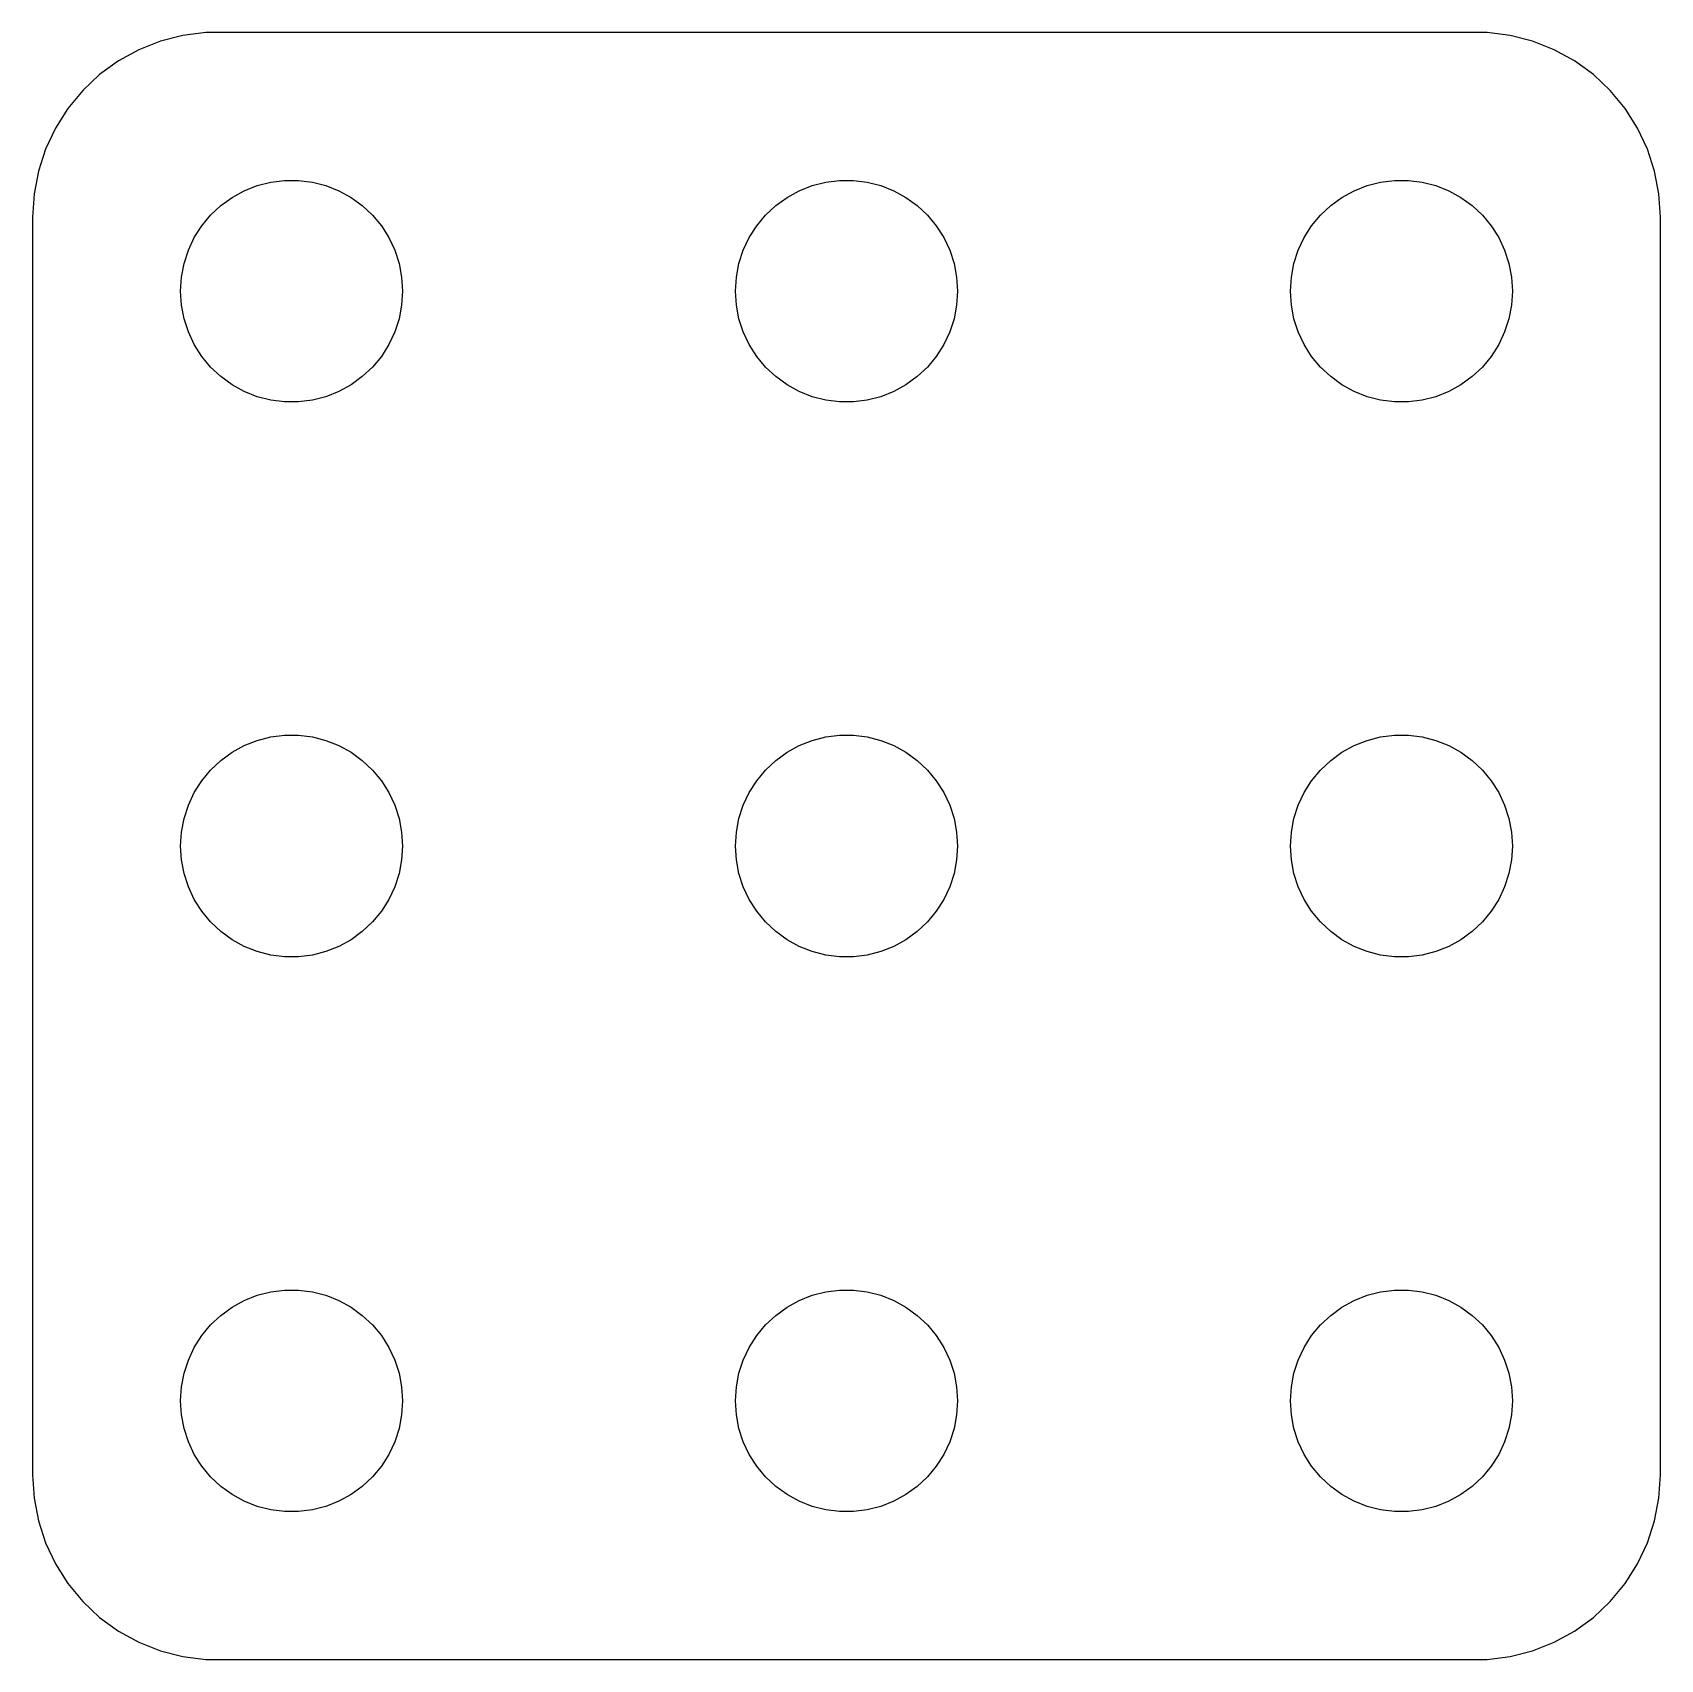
# Model space of a CAD drawing. Header units: metres. Extents: x -22 to 22, y -22 to 22.
import ezdxf

# ---------------------------------------------------------------- set-up
doc = ezdxf.new("R2010")
doc.units = ezdxf.units.M

msp = doc.modelspace()

# ---------------------------------------------------------------- linework, layer by layer
for p, q in [((-18.5451, 21.7553), (-19.1289, 21.5241)), ((-17.9369, 21.9114), (-18.5451, 21.7553)), ((-17.3139, 21.9901), (-17.9369, 21.9114)), ((17.3139, 21.9901), (-17.3139, 21.9901)), ((17.9369, 21.9114), (17.3139, 21.9901)), ((18.5451, 21.7553), (17.9369, 21.9114)), ((19.1289, 21.5241), (18.5451, 21.7553)), ((-19.6791, 21.2216), (-20.1871, 20.8526)), ((-19.1289, 21.5241), (-19.6791, 21.2216)), ((19.6791, 21.2216), (19.1289, 21.5241)), ((20.1871, 20.8526), (19.6791, 21.2216)), ((-20.1871, 20.8526), (-20.6448, 20.4227)), ((20.6448, 20.4227), (20.1871, 20.8526)), ((-20.6448, 20.4227), (-21.0451, 19.9389)), ((21.0451, 19.9389), (20.6448, 20.4227)), ((-21.0451, 19.9389), (-21.3815, 19.4088)), ((21.3815, 19.4088), (21.0451, 19.9389)), ((-21.3815, 19.4088), (-21.6489, 18.8406)), ((21.6489, 18.8406), (21.3815, 19.4088)), ((-21.6489, 18.8406), (-21.8429, 18.2434)), ((21.8429, 18.2434), (21.6489, 18.8406)), ((-21.8429, 18.2434), (-21.9606, 17.6267)), ((21.9606, 17.6267), (21.8429, 18.2434)), ((-21.9606, 17.6267), (-22, 17)), ((-16.6075, 17.533), (-16.2773, 17.7145)), ((-16.2773, 17.7145), (-15.927, 17.8532)), ((-15.927, 17.8532), (-15.5621, 17.9469)), ((-15.5621, 17.9469), (-15.1884, 17.9941)), ((-15.1884, 17.9941), (-14.8116, 17.9941)), ((-14.8116, 17.9941), (-14.4379, 17.9469)), ((-14.4379, 17.9469), (-14.0729, 17.8532)), ((-14.0729, 17.8532), (-13.7227, 17.7145)), ((-13.7227, 17.7145), (-13.3925, 17.533)), ((-1.60747, 17.533), (-1.27733, 17.7145)), ((-1.27733, 17.7145), (-0.927048, 17.8532)), ((-0.927048, 17.8532), (-0.562134, 17.9469)), ((-0.562134, 17.9469), (-0.18837, 17.9941)), ((-0.18837, 17.9941), (0.18837, 17.9941)), ((0.18837, 17.9941), (0.562134, 17.9469)), ((0.562134, 17.9469), (0.927048, 17.8532)), ((0.927048, 17.8532), (1.27733, 17.7145)), ((1.27733, 17.7145), (1.60747, 17.533)), ((13.3925, 17.533), (13.7227, 17.7145)), ((13.7227, 17.7145), (14.0729, 17.8532)), ((14.0729, 17.8532), (14.4379, 17.9469)), ((14.4379, 17.9469), (14.8116, 17.9941)), ((14.8116, 17.9941), (15.1884, 17.9941)), ((15.1884, 17.9941), (15.5621, 17.9469)), ((15.5621, 17.9469), (15.927, 17.8532)), ((15.927, 17.8532), (16.2773, 17.7145)), ((16.2773, 17.7145), (16.6075, 17.533)), ((22, 17), (21.9606, 17.6267)), ((-17.1869, 17.0536), (-16.9123, 17.3115)), ((-16.9123, 17.3115), (-16.6075, 17.533)), ((-13.3925, 17.533), (-13.0877, 17.3115)), ((-13.0877, 17.3115), (-12.8131, 17.0536)), ((-2.1869, 17.0536), (-1.91226, 17.3115)), ((-1.91226, 17.3115), (-1.60747, 17.533)), ((1.60747, 17.533), (1.91226, 17.3115)), ((1.91226, 17.3115), (2.1869, 17.0536)), ((12.8131, 17.0536), (13.0877, 17.3115)), ((13.0877, 17.3115), (13.3925, 17.533)), ((16.6075, 17.533), (16.9123, 17.3115)), ((16.9123, 17.3115), (17.1869, 17.0536)), ((-22, 17), (-22, -17)), ((-17.6289, 16.4453), (-17.427, 16.7634)), ((-17.427, 16.7634), (-17.1869, 17.0536)), ((-12.8131, 17.0536), (-12.5729, 16.7634)), ((-12.5729, 16.7634), (-12.3711, 16.4453)), ((-2.62891, 16.4453), (-2.42705, 16.7634)), ((-2.42705, 16.7634), (-2.1869, 17.0536)), ((2.1869, 17.0536), (2.42705, 16.7634)), ((2.42705, 16.7634), (2.62891, 16.4453)), ((12.3711, 16.4453), (12.5729, 16.7634)), ((12.5729, 16.7634), (12.8131, 17.0536)), ((17.1869, 17.0536), (17.427, 16.7634)), ((17.427, 16.7634), (17.6289, 16.4453)), ((22, -17), (22, 17)), ((-17.7893, 16.1044), (-17.6289, 16.4453)), ((-12.3711, 16.4453), (-12.2107, 16.1044)), ((-2.78932, 16.1044), (-2.62891, 16.4453)), ((2.62891, 16.4453), (2.78932, 16.1044)), ((12.2107, 16.1044), (12.3711, 16.4453)), ((17.6289, 16.4453), (17.7893, 16.1044)), ((-17.9057, 15.7461), (-17.7893, 16.1044)), ((-12.2107, 16.1044), (-12.0942, 15.7461)), ((-2.90575, 15.7461), (-2.78932, 16.1044)), ((2.78932, 16.1044), (2.90575, 15.7461)), ((12.0942, 15.7461), (12.2107, 16.1044)), ((17.7893, 16.1044), (17.9057, 15.7461)), ((-17.9763, 15.376), (-17.9057, 15.7461)), ((-12.0942, 15.7461), (-12.0237, 15.376)), ((-2.97633, 15.376), (-2.90575, 15.7461)), ((2.90575, 15.7461), (2.97633, 15.376)), ((12.0237, 15.376), (12.0942, 15.7461)), ((17.9057, 15.7461), (17.9763, 15.376)), ((-18, 15), (-17.9763, 15.376)), ((-17.9763, 14.624), (-18, 15)), ((-12.0237, 15.376), (-12, 15)), ((-12, 15), (-12.0237, 14.624)), ((-3, 15), (-2.97633, 15.376)), ((-2.97633, 14.624), (-3, 15)), ((2.97633, 15.376), (3, 15)), ((3, 15), (2.97633, 14.624)), ((12, 15), (12.0237, 15.376)), ((12.0237, 14.624), (12, 15)), ((17.9763, 15.376), (18, 15)), ((18, 15), (17.9763, 14.624)), ((-17.9057, 14.2539), (-17.9763, 14.624)), ((-12.0237, 14.624), (-12.0942, 14.2539)), ((-2.90575, 14.2539), (-2.97633, 14.624)), ((2.97633, 14.624), (2.90575, 14.2539)), ((12.0942, 14.2539), (12.0237, 14.624)), ((17.9763, 14.624), (17.9057, 14.2539)), ((-17.7893, 13.8956), (-17.9057, 14.2539)), ((-12.0942, 14.2539), (-12.2107, 13.8956)), ((-2.78932, 13.8956), (-2.90575, 14.2539)), ((2.90575, 14.2539), (2.78932, 13.8956)), ((12.2107, 13.8956), (12.0942, 14.2539)), ((17.9057, 14.2539), (17.7893, 13.8956)), ((-17.6289, 13.5547), (-17.7893, 13.8956)), ((-12.2107, 13.8956), (-12.3711, 13.5547)), ((-2.62891, 13.5547), (-2.78932, 13.8956)), ((2.78932, 13.8956), (2.62891, 13.5547)), ((12.3711, 13.5547), (12.2107, 13.8956)), ((17.7893, 13.8956), (17.6289, 13.5547)), ((-17.427, 13.2366), (-17.6289, 13.5547)), ((-17.1869, 12.9464), (-17.427, 13.2366)), ((-12.5729, 13.2366), (-12.8131, 12.9464)), ((-12.3711, 13.5547), (-12.5729, 13.2366)), ((-2.42705, 13.2366), (-2.62891, 13.5547)), ((-2.1869, 12.9464), (-2.42705, 13.2366)), ((2.42705, 13.2366), (2.1869, 12.9464)), ((2.62891, 13.5547), (2.42705, 13.2366)), ((12.5729, 13.2366), (12.3711, 13.5547)), ((12.8131, 12.9464), (12.5729, 13.2366)), ((17.427, 13.2366), (17.1869, 12.9464)), ((17.6289, 13.5547), (17.427, 13.2366)), ((-16.9123, 12.6884), (-17.1869, 12.9464)), ((-12.8131, 12.9464), (-13.0877, 12.6884)), ((-1.91226, 12.6884), (-2.1869, 12.9464)), ((2.1869, 12.9464), (1.91226, 12.6884)), ((13.0877, 12.6884), (12.8131, 12.9464)), ((17.1869, 12.9464), (16.9123, 12.6884)), ((-16.6075, 12.467), (-16.9123, 12.6884)), ((-16.2773, 12.2855), (-16.6075, 12.467)), ((-13.3925, 12.467), (-13.7227, 12.2855)), ((-13.0877, 12.6884), (-13.3925, 12.467)), ((-1.60747, 12.467), (-1.91226, 12.6884)), ((-1.27733, 12.2855), (-1.60747, 12.467)), ((1.60747, 12.467), (1.27733, 12.2855)), ((1.91226, 12.6884), (1.60747, 12.467)), ((13.3925, 12.467), (13.0877, 12.6884)), ((13.7227, 12.2855), (13.3925, 12.467)), ((16.6075, 12.467), (16.2773, 12.2855)), ((16.9123, 12.6884), (16.6075, 12.467)), ((-15.927, 12.1468), (-16.2773, 12.2855)), ((-15.5621, 12.0531), (-15.927, 12.1468)), ((-15.1884, 12.0059), (-15.5621, 12.0531)), ((-14.8116, 12.0059), (-15.1884, 12.0059)), ((-14.4379, 12.0531), (-14.8116, 12.0059)), ((-14.0729, 12.1468), (-14.4379, 12.0531)), ((-13.7227, 12.2855), (-14.0729, 12.1468)), ((-0.927048, 12.1468), (-1.27733, 12.2855)), ((-0.562134, 12.0531), (-0.927048, 12.1468)), ((-0.18837, 12.0059), (-0.562134, 12.0531)), ((0.18837, 12.0059), (-0.18837, 12.0059)), ((0.562134, 12.0531), (0.18837, 12.0059)), ((0.927048, 12.1468), (0.562134, 12.0531)), ((1.27733, 12.2855), (0.927048, 12.1468)), ((14.0729, 12.1468), (13.7227, 12.2855)), ((14.4379, 12.0531), (14.0729, 12.1468)), ((14.8116, 12.0059), (14.4379, 12.0531)), ((15.1884, 12.0059), (14.8116, 12.0059)), ((15.5621, 12.0531), (15.1884, 12.0059)), ((15.927, 12.1468), (15.5621, 12.0531)), ((16.2773, 12.2855), (15.927, 12.1468)), ((-16.6075, 2.53297), (-16.2773, 2.71448)), ((-16.2773, 2.71448), (-15.927, 2.85316)), ((-15.927, 2.85316), (-15.5621, 2.94685)), ((-15.5621, 2.94685), (-15.1884, 2.99408)), ((-15.1884, 2.99408), (-14.8116, 2.99408)), ((-14.8116, 2.99408), (-14.4379, 2.94685)), ((-14.4379, 2.94685), (-14.0729, 2.85316)), ((-14.0729, 2.85316), (-13.7227, 2.71448)), ((-13.7227, 2.71448), (-13.3925, 2.53297)), ((-1.60747, 2.53297), (-1.27733, 2.71448)), ((-1.27733, 2.71448), (-0.927048, 2.85316)), ((-0.927048, 2.85316), (-0.562134, 2.94685)), ((-0.562134, 2.94685), (-0.18837, 2.99408)), ((-0.18837, 2.99408), (0.18837, 2.99408)), ((0.18837, 2.99408), (0.562134, 2.94685)), ((0.562134, 2.94685), (0.927048, 2.85316)), ((0.927048, 2.85316), (1.27733, 2.71448)), ((1.27733, 2.71448), (1.60747, 2.53297)), ((13.3925, 2.53297), (13.7227, 2.71448)), ((13.7227, 2.71448), (14.0729, 2.85316)), ((14.0729, 2.85316), (14.4379, 2.94685)), ((14.4379, 2.94685), (14.8116, 2.99408)), ((14.8116, 2.99408), (15.1884, 2.99408)), ((15.1884, 2.99408), (15.5621, 2.94685)), ((15.5621, 2.94685), (15.927, 2.85316)), ((15.927, 2.85316), (16.2773, 2.71448)), ((16.2773, 2.71448), (16.6075, 2.53297)), ((-17.1869, 2.05363), (-16.9123, 2.31154)), ((-16.9123, 2.31154), (-16.6075, 2.53297)), ((-13.3925, 2.53297), (-13.0877, 2.31154)), ((-13.0877, 2.31154), (-12.8131, 2.05363)), ((-2.1869, 2.05363), (-1.91226, 2.31154)), ((-1.91226, 2.31154), (-1.60747, 2.53297)), ((1.60747, 2.53297), (1.91226, 2.31154)), ((1.91226, 2.31154), (2.1869, 2.05363)), ((12.8131, 2.05363), (13.0877, 2.31154)), ((13.0877, 2.31154), (13.3925, 2.53297)), ((16.6075, 2.53297), (16.9123, 2.31154)), ((16.9123, 2.31154), (17.1869, 2.05363)), ((-17.6289, 1.44525), (-17.427, 1.76335)), ((-17.427, 1.76335), (-17.1869, 2.05363)), ((-12.8131, 2.05363), (-12.5729, 1.76335)), ((-12.5729, 1.76335), (-12.3711, 1.44525)), ((-2.62891, 1.44525), (-2.42705, 1.76335)), ((-2.42705, 1.76335), (-2.1869, 2.05363)), ((2.1869, 2.05363), (2.42705, 1.76335)), ((2.42705, 1.76335), (2.62891, 1.44525)), ((12.3711, 1.44525), (12.5729, 1.76335)), ((12.5729, 1.76335), (12.8131, 2.05363)), ((17.1869, 2.05363), (17.427, 1.76335)), ((17.427, 1.76335), (17.6289, 1.44525)), ((-17.7893, 1.10437), (-17.6289, 1.44525)), ((-12.3711, 1.44525), (-12.2107, 1.10437)), ((-2.78932, 1.10437), (-2.62891, 1.44525)), ((2.62891, 1.44525), (2.78932, 1.10437)), ((12.2107, 1.10437), (12.3711, 1.44525)), ((17.6289, 1.44525), (17.7893, 1.10437)), ((-17.9057, 0.746063), (-17.7893, 1.10437)), ((-12.2107, 1.10437), (-12.0942, 0.746063)), ((-2.90575, 0.746063), (-2.78932, 1.10437)), ((2.78932, 1.10437), (2.90575, 0.746063)), ((12.0942, 0.746063), (12.2107, 1.10437)), ((17.7893, 1.10437), (17.9057, 0.746063)), ((-17.9763, 0.375992), (-17.9057, 0.746063)), ((-12.0942, 0.746063), (-12.0237, 0.375992)), ((-2.97633, 0.375992), (-2.90575, 0.746063)), ((2.90575, 0.746063), (2.97633, 0.375992)), ((12.0237, 0.375992), (12.0942, 0.746063)), ((17.9057, 0.746063), (17.9763, 0.375992)), ((-18, 0), (-17.9763, 0.375992)), ((-17.9763, -0.375992), (-18, 0)), ((-12.0237, 0.375992), (-12, 0)), ((-12, 0), (-12.0237, -0.375992)), ((-3, 0), (-2.97633, 0.375992)), ((-2.97633, -0.375992), (-3, 0)), ((2.97633, 0.375992), (3, 0)), ((3, 0), (2.97633, -0.375992)), ((12, 0), (12.0237, 0.375992)), ((12.0237, -0.375992), (12, 0)), ((17.9763, 0.375992), (18, 0)), ((18, 0), (17.9763, -0.375992)), ((-17.9057, -0.746063), (-17.9763, -0.375992)), ((-12.0237, -0.375992), (-12.0942, -0.746063)), ((-2.90575, -0.746063), (-2.97633, -0.375992)), ((2.97633, -0.375992), (2.90575, -0.746063)), ((12.0942, -0.746063), (12.0237, -0.375992)), ((17.9763, -0.375992), (17.9057, -0.746063)), ((-17.7893, -1.10437), (-17.9057, -0.746063)), ((-12.0942, -0.746063), (-12.2107, -1.10437)), ((-2.78932, -1.10437), (-2.90575, -0.746063)), ((2.90575, -0.746063), (2.78932, -1.10437)), ((12.2107, -1.10437), (12.0942, -0.746063)), ((17.9057, -0.746063), (17.7893, -1.10437)), ((-17.6289, -1.44525), (-17.7893, -1.10437)), ((-12.2107, -1.10437), (-12.3711, -1.44525)), ((-2.62891, -1.44525), (-2.78932, -1.10437)), ((2.78932, -1.10437), (2.62891, -1.44525)), ((12.3711, -1.44525), (12.2107, -1.10437)), ((17.7893, -1.10437), (17.6289, -1.44525)), ((-17.427, -1.76335), (-17.6289, -1.44525)), ((-12.3711, -1.44525), (-12.5729, -1.76335)), ((-2.42705, -1.76335), (-2.62891, -1.44525)), ((2.62891, -1.44525), (2.42705, -1.76335)), ((12.5729, -1.76335), (12.3711, -1.44525)), ((17.6289, -1.44525), (17.427, -1.76335)), ((-17.1869, -2.05363), (-17.427, -1.76335)), ((-16.9123, -2.31154), (-17.1869, -2.05363)), ((-12.8131, -2.05363), (-13.0877, -2.31154)), ((-12.5729, -1.76335), (-12.8131, -2.05363)), ((-2.1869, -2.05363), (-2.42705, -1.76335)), ((-1.91226, -2.31154), (-2.1869, -2.05363)), ((2.1869, -2.05363), (1.91226, -2.31154)), ((2.42705, -1.76335), (2.1869, -2.05363)), ((12.8131, -2.05363), (12.5729, -1.76335)), ((13.0877, -2.31154), (12.8131, -2.05363)), ((17.1869, -2.05363), (16.9123, -2.31154)), ((17.427, -1.76335), (17.1869, -2.05363)), ((-16.6075, -2.53297), (-16.9123, -2.31154)), ((-16.2773, -2.71448), (-16.6075, -2.53297)), ((-13.3925, -2.53297), (-13.7227, -2.71448)), ((-13.0877, -2.31154), (-13.3925, -2.53297)), ((-1.60747, -2.53297), (-1.91226, -2.31154)), ((-1.27733, -2.71448), (-1.60747, -2.53297)), ((1.60747, -2.53297), (1.27733, -2.71448)), ((1.91226, -2.31154), (1.60747, -2.53297)), ((13.3925, -2.53297), (13.0877, -2.31154)), ((13.7227, -2.71448), (13.3925, -2.53297)), ((16.6075, -2.53297), (16.2773, -2.71448)), ((16.9123, -2.31154), (16.6075, -2.53297)), ((-15.927, -2.85316), (-16.2773, -2.71448)), ((-15.5621, -2.94685), (-15.927, -2.85316)), ((-15.1884, -2.99408), (-15.5621, -2.94685)), ((-14.8116, -2.99408), (-15.1884, -2.99408)), ((-14.4379, -2.94685), (-14.8116, -2.99408)), ((-14.0729, -2.85316), (-14.4379, -2.94685)), ((-13.7227, -2.71448), (-14.0729, -2.85316)), ((-0.927048, -2.85316), (-1.27733, -2.71448)), ((-0.562134, -2.94685), (-0.927048, -2.85316)), ((-0.18837, -2.99408), (-0.562134, -2.94685)), ((0.18837, -2.99408), (-0.18837, -2.99408)), ((0.562134, -2.94685), (0.18837, -2.99408)), ((0.927048, -2.85316), (0.562134, -2.94685)), ((1.27733, -2.71448), (0.927048, -2.85316)), ((14.0729, -2.85316), (13.7227, -2.71448)), ((14.4379, -2.94685), (14.0729, -2.85316)), ((14.8116, -2.99408), (14.4379, -2.94685)), ((15.1884, -2.99408), (14.8116, -2.99408)), ((15.5621, -2.94685), (15.1884, -2.99408)), ((15.927, -2.85316), (15.5621, -2.94685)), ((16.2773, -2.71448), (15.927, -2.85316)), ((-16.6075, -12.467), (-16.2773, -12.2855)), ((-16.2773, -12.2855), (-15.927, -12.1468)), ((-15.927, -12.1468), (-15.5621, -12.0531)), ((-15.5621, -12.0531), (-15.1884, -12.0059)), ((-15.1884, -12.0059), (-14.8116, -12.0059)), ((-14.8116, -12.0059), (-14.4379, -12.0531)), ((-14.4379, -12.0531), (-14.0729, -12.1468)), ((-14.0729, -12.1468), (-13.7227, -12.2855)), ((-13.7227, -12.2855), (-13.3925, -12.467)), ((-1.60747, -12.467), (-1.27733, -12.2855)), ((-1.27733, -12.2855), (-0.927048, -12.1468)), ((-0.927048, -12.1468), (-0.562134, -12.0531)), ((-0.562134, -12.0531), (-0.18837, -12.0059)), ((-0.18837, -12.0059), (0.18837, -12.0059)), ((0.18837, -12.0059), (0.562134, -12.0531)), ((0.562134, -12.0531), (0.927048, -12.1468)), ((0.927048, -12.1468), (1.27733, -12.2855)), ((1.27733, -12.2855), (1.60747, -12.467)), ((13.3925, -12.467), (13.7227, -12.2855)), ((13.7227, -12.2855), (14.0729, -12.1468)), ((14.0729, -12.1468), (14.4379, -12.0531)), ((14.4379, -12.0531), (14.8116, -12.0059)), ((14.8116, -12.0059), (15.1884, -12.0059)), ((15.1884, -12.0059), (15.5621, -12.0531)), ((15.5621, -12.0531), (15.927, -12.1468)), ((15.927, -12.1468), (16.2773, -12.2855)), ((16.2773, -12.2855), (16.6075, -12.467)), ((-17.1869, -12.9464), (-16.9123, -12.6884)), ((-16.9123, -12.6884), (-16.6075, -12.467)), ((-13.3925, -12.467), (-13.0877, -12.6884)), ((-13.0877, -12.6884), (-12.8131, -12.9464)), ((-2.1869, -12.9464), (-1.91226, -12.6884)), ((-1.91226, -12.6884), (-1.60747, -12.467)), ((1.60747, -12.467), (1.91226, -12.6884)), ((1.91226, -12.6884), (2.1869, -12.9464)), ((12.8131, -12.9464), (13.0877, -12.6884)), ((13.0877, -12.6884), (13.3925, -12.467)), ((16.6075, -12.467), (16.9123, -12.6884)), ((16.9123, -12.6884), (17.1869, -12.9464)), ((-17.427, -13.2366), (-17.1869, -12.9464)), ((-12.8131, -12.9464), (-12.5729, -13.2366)), ((-2.42705, -13.2366), (-2.1869, -12.9464)), ((2.1869, -12.9464), (2.42705, -13.2366)), ((12.5729, -13.2366), (12.8131, -12.9464)), ((17.1869, -12.9464), (17.427, -13.2366)), ((-17.7893, -13.8956), (-17.6289, -13.5547)), ((-17.6289, -13.5547), (-17.427, -13.2366)), ((-12.5729, -13.2366), (-12.3711, -13.5547)), ((-12.3711, -13.5547), (-12.2107, -13.8956)), ((-2.78932, -13.8956), (-2.62891, -13.5547)), ((-2.62891, -13.5547), (-2.42705, -13.2366)), ((2.42705, -13.2366), (2.62891, -13.5547)), ((2.62891, -13.5547), (2.78932, -13.8956)), ((12.2107, -13.8956), (12.3711, -13.5547)), ((12.3711, -13.5547), (12.5729, -13.2366)), ((17.427, -13.2366), (17.6289, -13.5547)), ((17.6289, -13.5547), (17.7893, -13.8956)), ((-17.9057, -14.2539), (-17.7893, -13.8956)), ((-12.2107, -13.8956), (-12.0942, -14.2539)), ((-2.90575, -14.2539), (-2.78932, -13.8956)), ((2.78932, -13.8956), (2.90575, -14.2539)), ((12.0942, -14.2539), (12.2107, -13.8956)), ((17.7893, -13.8956), (17.9057, -14.2539)), ((-17.9763, -14.624), (-17.9057, -14.2539)), ((-12.0942, -14.2539), (-12.0237, -14.624)), ((-2.97633, -14.624), (-2.90575, -14.2539)), ((2.90575, -14.2539), (2.97633, -14.624)), ((12.0237, -14.624), (12.0942, -14.2539)), ((17.9057, -14.2539), (17.9763, -14.624)), ((-18, -15), (-17.9763, -14.624)), ((-12.0237, -14.624), (-12, -15)), ((-3, -15), (-2.97633, -14.624)), ((2.97633, -14.624), (3, -15)), ((12, -15), (12.0237, -14.624)), ((17.9763, -14.624), (18, -15)), ((-17.9763, -15.376), (-18, -15)), ((-17.9057, -15.7461), (-17.9763, -15.376)), ((-12.0237, -15.376), (-12.0942, -15.7461)), ((-12, -15), (-12.0237, -15.376)), ((-2.97633, -15.376), (-3, -15)), ((-2.90575, -15.7461), (-2.97633, -15.376)), ((2.97633, -15.376), (2.90575, -15.7461)), ((3, -15), (2.97633, -15.376)), ((12.0237, -15.376), (12, -15)), ((12.0942, -15.7461), (12.0237, -15.376)), ((17.9763, -15.376), (17.9057, -15.7461)), ((18, -15), (17.9763, -15.376)), ((-17.7893, -16.1044), (-17.9057, -15.7461)), ((-12.0942, -15.7461), (-12.2107, -16.1044)), ((-2.78932, -16.1044), (-2.90575, -15.7461)), ((2.90575, -15.7461), (2.78932, -16.1044)), ((12.2107, -16.1044), (12.0942, -15.7461)), ((17.9057, -15.7461), (17.7893, -16.1044)), ((-17.6289, -16.4453), (-17.7893, -16.1044)), ((-12.2107, -16.1044), (-12.3711, -16.4453)), ((-2.62891, -16.4453), (-2.78932, -16.1044)), ((2.78932, -16.1044), (2.62891, -16.4453)), ((12.3711, -16.4453), (12.2107, -16.1044)), ((17.7893, -16.1044), (17.6289, -16.4453)), ((-17.427, -16.7634), (-17.6289, -16.4453)), ((-12.3711, -16.4453), (-12.5729, -16.7634)), ((-2.42705, -16.7634), (-2.62891, -16.4453)), ((2.62891, -16.4453), (2.42705, -16.7634)), ((12.5729, -16.7634), (12.3711, -16.4453)), ((17.6289, -16.4453), (17.427, -16.7634)), ((-22, -17), (-21.9606, -17.6267)), ((-17.1869, -17.0536), (-17.427, -16.7634)), ((-16.9123, -17.3115), (-17.1869, -17.0536)), ((-12.8131, -17.0536), (-13.0877, -17.3115)), ((-12.5729, -16.7634), (-12.8131, -17.0536)), ((-2.1869, -17.0536), (-2.42705, -16.7634)), ((-1.91226, -17.3115), (-2.1869, -17.0536)), ((2.1869, -17.0536), (1.91226, -17.3115)), ((2.42705, -16.7634), (2.1869, -17.0536)), ((12.8131, -17.0536), (12.5729, -16.7634)), ((13.0877, -17.3115), (12.8131, -17.0536)), ((17.1869, -17.0536), (16.9123, -17.3115)), ((17.427, -16.7634), (17.1869, -17.0536)), ((21.9606, -17.6267), (22, -17)), ((-16.6075, -17.533), (-16.9123, -17.3115)), ((-16.2773, -17.7145), (-16.6075, -17.533)), ((-13.3925, -17.533), (-13.7227, -17.7145)), ((-13.0877, -17.3115), (-13.3925, -17.533)), ((-1.60747, -17.533), (-1.91226, -17.3115)), ((-1.27733, -17.7145), (-1.60747, -17.533)), ((1.60747, -17.533), (1.27733, -17.7145)), ((1.91226, -17.3115), (1.60747, -17.533)), ((13.3925, -17.533), (13.0877, -17.3115)), ((13.7227, -17.7145), (13.3925, -17.533)), ((16.6075, -17.533), (16.2773, -17.7145)), ((16.9123, -17.3115), (16.6075, -17.533)), ((-21.9606, -17.6267), (-21.8429, -18.2434)), ((-15.927, -17.8532), (-16.2773, -17.7145)), ((-15.5621, -17.9469), (-15.927, -17.8532)), ((-15.1884, -17.9941), (-15.5621, -17.9469)), ((-14.8116, -17.9941), (-15.1884, -17.9941)), ((-14.4379, -17.9469), (-14.8116, -17.9941)), ((-14.0729, -17.8532), (-14.4379, -17.9469)), ((-13.7227, -17.7145), (-14.0729, -17.8532)), ((-0.927048, -17.8532), (-1.27733, -17.7145)), ((-0.562134, -17.9469), (-0.927048, -17.8532)), ((-0.18837, -17.9941), (-0.562134, -17.9469)), ((0.18837, -17.9941), (-0.18837, -17.9941)), ((0.562134, -17.9469), (0.18837, -17.9941)), ((0.927048, -17.8532), (0.562134, -17.9469)), ((1.27733, -17.7145), (0.927048, -17.8532)), ((14.0729, -17.8532), (13.7227, -17.7145)), ((14.4379, -17.9469), (14.0729, -17.8532)), ((14.8116, -17.9941), (14.4379, -17.9469)), ((15.1884, -17.9941), (14.8116, -17.9941)), ((15.5621, -17.9469), (15.1884, -17.9941)), ((15.927, -17.8532), (15.5621, -17.9469)), ((16.2773, -17.7145), (15.927, -17.8532)), ((21.8429, -18.2434), (21.9606, -17.6267)), ((-21.8429, -18.2434), (-21.6489, -18.8406)), ((21.6489, -18.8406), (21.8429, -18.2434)), ((-21.6489, -18.8406), (-21.3815, -19.4088)), ((21.3815, -19.4088), (21.6489, -18.8406)), ((-21.3815, -19.4088), (-21.0451, -19.9389)), ((21.0451, -19.9389), (21.3815, -19.4088)), ((-21.0451, -19.9389), (-20.6448, -20.4227)), ((20.6448, -20.4227), (21.0451, -19.9389)), ((-20.6448, -20.4227), (-20.1871, -20.8526)), ((20.1871, -20.8526), (20.6448, -20.4227)), ((-20.1871, -20.8526), (-19.6791, -21.2216)), ((19.6791, -21.2216), (20.1871, -20.8526)), ((-19.6791, -21.2216), (-19.1289, -21.5241)), ((-19.1289, -21.5241), (-18.5451, -21.7553)), ((18.5451, -21.7553), (19.1289, -21.5241)), ((19.1289, -21.5241), (19.6791, -21.2216)), ((-18.5451, -21.7553), (-17.9369, -21.9114)), ((-17.9369, -21.9114), (-17.3139, -21.9901)), ((-17.3139, -21.9901), (17.3139, -21.9901)), ((17.3139, -21.9901), (17.9369, -21.9114)), ((17.9369, -21.9114), (18.5451, -21.7553))]:
    msp.add_line(p, q)

doc.saveas('drawing.dxf')
